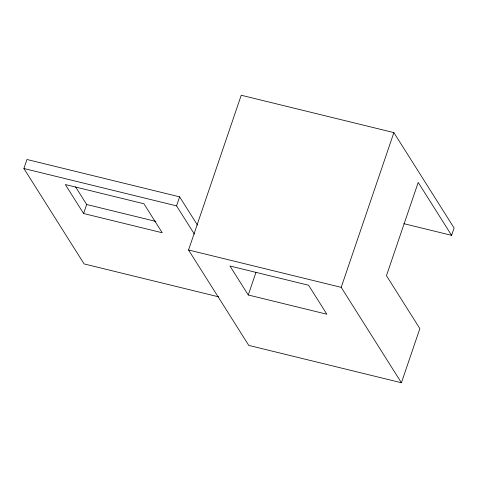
<?xml version="1.0" encoding="UTF-8"?>
<svg xmlns="http://www.w3.org/2000/svg" width="478" height="478" viewBox="0 0 478 478"><rect width="100%" height="100%" fill="white"/><g stroke="black" fill="none" stroke-linecap="round" stroke-linejoin="round"><path stroke-width="0.72" d="M218.685 296.85L84.122 263.928L23.9 168.519L26.971 159.497L179.62 196.846L197.45 225.09M83.602 213.517L65.307 184.532L143.92 203.765L162.215 232.756L83.602 213.517L86.673 204.494L75.536 186.85M194.379 234.118L176.549 205.875L179.62 196.846M451.602 235.349L418.202 182.441L386.457 275.692L419.857 328.601L401.418 382.753L248.769 345.397L188.553 249.994L241.229 95.247L393.878 132.603L454.1 228.006L451.602 235.349L403.85 223.668M248.255 294.992L229.954 266.001L308.573 285.241L326.868 314.225L248.255 294.992L255.951 272.376M401.418 382.753L341.202 287.344L393.878 132.603M23.9 168.519L176.549 205.875M86.673 204.494L155.912 221.434M188.553 249.994L341.202 287.344"/></g></svg>
